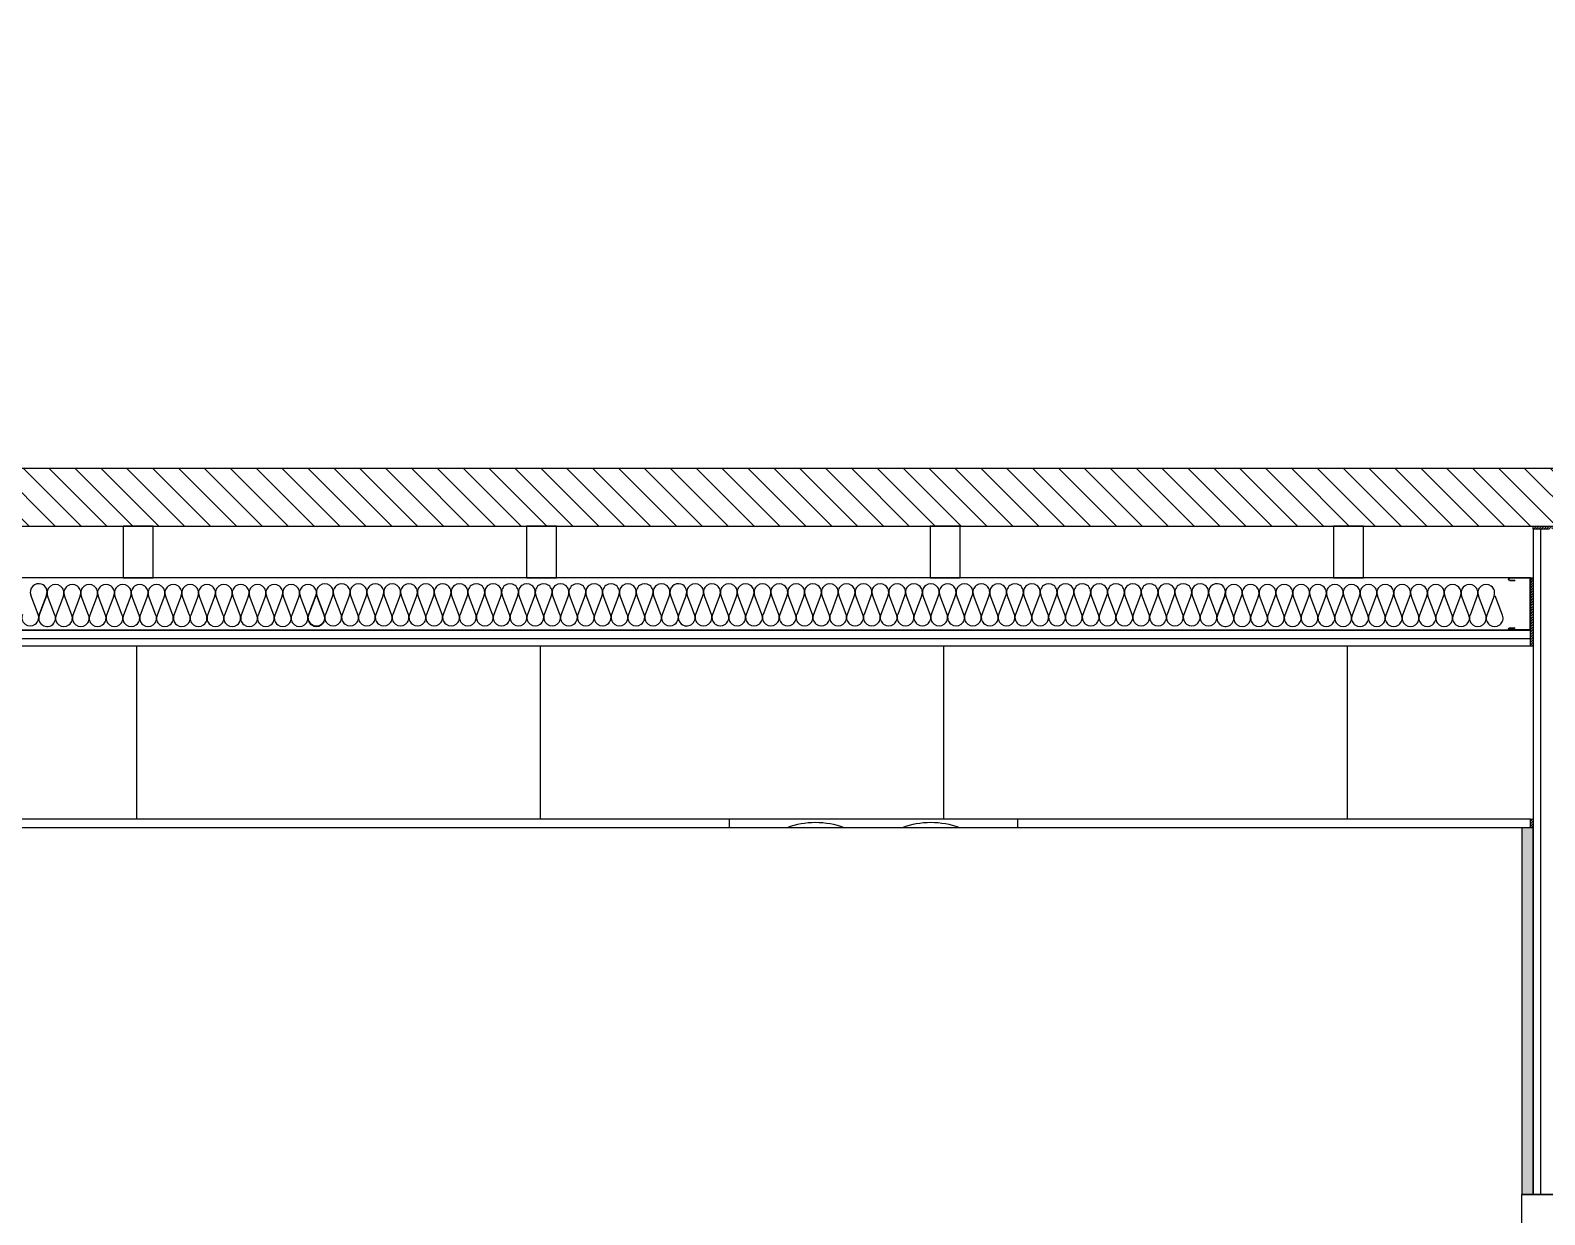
# Model space of a CAD drawing. Header units: millimetres. Extents: x 10 to 76.1, y 10 to 63.5.
# Drawn here: x 40.264 to 42.891, y 12.065 to 14.12 of the extents above; entities that cross this region are included whole.
import ezdxf

# ---------------------------------------------------------------- set-up
doc = ezdxf.new("R2010")
doc.units = ezdxf.units.MM
doc.linetypes.add('LÍNEAS_OCULTAS', pattern=[9.525, 6.35, -3.175])
for name, color, linetype in [('durlok', 3, 'Continuous'), ('lana de vidrio', 2, 'Continuous'), ('PERFILES', 2, 'Continuous'), ('Relleno', 9, 'Continuous'), ('relleno2d', 9, 'Continuous')]:
    doc.layers.add(name, color=color, linetype=linetype)

# ---------------------------------------------------------------- blocks, each defined once
blk = doc.blocks.new('LP1-1')
at = {"layer": 'PERFILES'}
for p, q in [((-0.0964, 0.0391), (-0.0964, -0.0431)), ((0.1114, 0.0388), (0.1114, -0.0431)), ((0.0596, -0.0414), (0.0601, -0.0414)), ((0.0596, -0.0431), (0.0601, -0.0431))]:
    blk.add_line(p, q, dxfattribs=at)
at = {"layer": 'PERFILES', "color": 2}
for p, q in [((-0.0949, -0.0414), (-0.0949, 0.0386)), ((-0.0879, 0.0386), (-0.0879, 0.0185)), ((-0.0879, 0.0185), (-0.0865, 0.0185)), ((-0.0865, 0.0383), (-0.0865, 0.0185)), ((0.1015, 0.0396), (0.1015, 0.0184)), ((0.1015, 0.0184), (0.1032, 0.0184)), ((0.1032, 0.0392), (0.1032, 0.0184)), ((0.1096, -0.0414), (0.1096, 0.0392)), ((-0.0964, -0.0431), (-0.063, -0.0431)), ((-0.0949, -0.0414), (-0.063, -0.0414)), ((-0.063, -0.0414), (0.0596, -0.0414)), ((-0.063, -0.0431), (0.0596, -0.0431)), ((0.0601, -0.0414), (0.1096, -0.0414)), ((0.0601, -0.0431), (0.1114, -0.0431))]:
    blk.add_line(p, q, dxfattribs=at)
for centre, radius, start, end in [((-0.0914, 0.0387), 0.00497, 355.45799, 174.57688), ((-0.0914, 0.0385), 0.00349, 0.9781, 180.22008), ((0.1065, 0.0392), 0.00497, 355.45799, 174.57688), ((0.1064, 0.039), 0.00319, 3.69817, 175.10965)]:
    blk.add_arc(centre, radius, start, end, dxfattribs=at)

msp = doc.modelspace()

# ---------------------------------------------------------------- hatches: boundary and pattern name
at = {"extrusion": (-1.22465e-16, 0, -1)}
h = msp.add_hatch(dxfattribs=at)
h.set_pattern_fill('ANSI31', color=256, scale=0.001, angle=90)
h.set_pattern_definition([(135, (-55.8113595, -10.6114086), (-0.00224506403, -0.00224506403), [])])
edge = h.paths.add_edge_path()
edge.add_line((-43.1439, 13.26), (-42.8714, 13.26))
edge.add_line((-43.1439, 13.26), (-43.1439, 13.255))
edge.add_line((-43.1439, 13.255), (-42.8714, 13.255))
edge.add_line((-42.8714, 13.26), (-42.8714, 13.255))
h = msp.add_hatch(dxfattribs=at)
h.set_pattern_fill('ANSI31', color=256, scale=0.001, angle=90)
h.set_pattern_definition([(135, (-53.3706277, -10.7514085), (-0.00224506403, -0.00224506403), [])])
h.paths.add_polyline_path([(-42.8714, 13.0516), (-42.8664, 13.0516), (-42.8664, 13.17), (-42.8714, 13.17)])
h = msp.add_hatch(dxfattribs=at)
h.set_pattern_fill('ANSI31', color=256, scale=0.001, angle=90)
h.set_pattern_definition([(135, (-53.3706308, -11.1648246), (-0.00224506403, -0.00224506403), [])])
h.paths.add_polyline_path([(-42.8714, 12.7366), (-42.8664, 12.7366), (-42.8664, 12.7516), (-42.8714, 12.7516)])
at = {"layer": 'Relleno'}
h = msp.add_hatch(dxfattribs=at)
h.set_pattern_fill('DOTS', color=256, scale=0.005, angle=90)
h.paths.add_polyline_path([(12.6675, 10.155), (12.6475, 10.155), (12.6475, 12.715), (12.6675, 12.715)])
h.paths.add_polyline_path([(12.96, 10.155), (12.94, 10.155), (12.94, 12.715), (12.96, 12.715)])
h.paths.add_polyline_path([(19.1807, 10.155), (19.1607, 10.155), (19.1607, 12.715), (19.1807, 12.715)])
h.paths.add_polyline_path([(36.6306, 10.155), (36.6506, 10.155), (36.6506, 12.7366), (36.6306, 12.7366)])
h.paths.add_polyline_path([(42.8514, 10.155), (42.8714, 10.155), (42.8714, 11.1), (42.8514, 11.1)])
h.paths.add_polyline_path([(43.1439, 10.155), (43.1639, 10.155), (43.1639, 11.1), (43.1439, 11.1)])
h.paths.add_polyline_path([(43.1439, 12.1), (43.1639, 12.1), (43.1639, 12.7366), (43.1439, 12.7366)])
h.paths.add_polyline_path([(42.8514, 12.1), (42.8714, 12.1), (42.8714, 12.7366), (42.8514, 12.7366)])
h.paths.add_polyline_path([(45.2921, 10.155), (45.3121, 10.155), (45.3121, 12.7366), (45.2921, 12.7366)])
h.paths.add_polyline_path([(36.8806, 25.5073), (36.9006, 25.5073), (36.9006, 22.9473), (36.8806, 22.9473)])
h.paths.add_polyline_path([(44.119, 23.9523), (44.139, 23.9523), (44.139, 22.9473), (44.119, 22.9473)])
h.paths.add_polyline_path([(44.1192, 24.8923), (44.1392, 24.8923), (44.1392, 25.1489), (44.1192, 25.1489)])
h.paths.add_polyline_path([(12.6675, 23.9214), (12.6475, 23.9214), (12.6475, 24.8664), (12.6675, 24.8664)])
h.paths.add_polyline_path([(12.6475, 25.8664), (12.6675, 25.8664), (12.6675, 26.4814), (12.6475, 26.4814)])
at = {"layer": 'relleno2d', "linetype": 'Continuous'}
h = msp.add_hatch(dxfattribs=at)
h.set_pattern_fill('ANSI31', color=8, scale=0.01, angle=90, style=0)
h.paths.add_polyline_path([(45.8114, 13.26), (45.8114, 13.36), (36.1314, 13.36), (36.1314, 13.26)])

# ---------------------------------------------------------------- linework, layer by layer
at = {"linetype": 'Continuous', "extrusion": (0, 1, 0)}
for p, q in [((45.8114, 13.36), (36.1314, 13.36)), ((36.3364, 13.26), (45.6064, 13.26)), ((42.8714, 13.255), (42.8989, 13.255))]:
    msp.add_line(p, q, dxfattribs=at)
at = {"extrusion": (-1.22465e-16, 0, -1)}
for p, q in [((42.8714, 13.255), (42.8714, 13.26)), ((40.4485, 13.0516), (40.4485, 12.7516)), ((41.1485, 13.0516), (41.1485, 12.7516)), ((41.8485, 13.0516), (41.8485, 12.7516)), ((42.5485, 13.0516), (42.5485, 12.7516)), ((42.8664, 12.7516), (36.6306, 12.7516)), ((42.8664, 12.7366), (36.6306, 12.7366)), ((42.8714, 12.68), (42.8714, 12.73))]:
    msp.add_line(p, q, dxfattribs=at)
at = {"color": 3, "linetype": 'LÍNEAS_OCULTAS', "extrusion": (0, 1, 0)}
for p, q in [((41.4764, 12.7516), (41.4764, 12.7366)), ((41.9764, 12.7516), (41.9764, 12.7366))]:
    msp.add_line(p, q, dxfattribs=at)
at = {"color": 3, "extrusion": (-1.22465e-16, 0, -1)}
for points in [[(-40.477, 13.26), (-40.425, 13.26), (-40.425, 13.17), (-40.477, 13.17)], [(-41.177, 13.26), (-41.125, 13.26), (-41.125, 13.17), (-41.177, 13.17)], [(-41.877, 13.26), (-41.825, 13.26), (-41.825, 13.17), (-41.877, 13.17)], [(-42.577, 13.26), (-42.525, 13.26), (-42.525, 13.17), (-42.577, 13.17)]]:
    msp.add_lwpolyline(points, close=True, dxfattribs=at)
at = {"extrusion": (-1.22465e-16, 0, -1)}
for points in [[(-42.8714, 13.0516), (-42.8664, 13.0516), (-42.8664, 13.17), (-42.8714, 13.17)], [(-42.8714, 12.7366), (-42.8664, 12.7366), (-42.8664, 12.7516), (-42.8714, 12.7516)]]:
    msp.add_lwpolyline(points, close=True, dxfattribs=at)
at = {"color": 1, "extrusion": (-1.22465e-16, 0, -1)}
msp.add_lwpolyline([(-42.8514, 12.1), (-42.8714, 12.1), (-42.8714, 12.7366), (-42.8514, 12.7366)], close=True, dxfattribs=at)
at = {"color": 3, "linetype": 'LÍNEAS_OCULTAS'}
for centre in [(41.6264, 12.5982), (41.8264, 12.5982)]:
    msp.add_arc(centre, 0.1472, 70.1363, 109.8637, dxfattribs=at)
at = {"layer": 'durlok', "extrusion": (-1.22465e-16, 0, -1)}
for p, q in [((42.8714, 13.255), (42.8714, 12.1)), ((42.8839, 13.255), (42.8839, 12.1)), ((42.8664, 13.17), (36.6356, 13.17)), ((42.8664, 13.0791), (36.6356, 13.0791)), ((42.8664, 13.0641), (36.6356, 13.0641))]:
    msp.add_line(p, q, dxfattribs=at)
at = {"layer": 'durlok', "extrusion": (-1, -1.83697e-16, 1.22465e-16)}
for p, q in [((36.6356, 13.0791), (42.8664, 13.0791)), ((42.8664, 13.0516), (36.6356, 13.0516))]:
    msp.add_line(p, q, dxfattribs=at)
at = {"layer": 'durlok', "extrusion": (0, 1, 0)}
for p, q in [((42.8514, 12.1), (43.1164, 12.1)), ((42.8514, 12.03), (42.8514, 12.1)), ((43.1164, 12.1), (42.8514, 12.1))]:
    msp.add_line(p, q, dxfattribs=at)
at = {"layer": 'lana de vidrio', "color": 2}
for p, q in [((40.2777, 13.1068), (40.265, 13.1402)), ((40.2922, 13.1389), (40.2836, 13.1163)), ((40.2923, 13.1402), (40.2837, 13.1176)), ((40.3068, 13.1055), (40.2941, 13.1389)), ((40.3214, 13.1389), (40.3087, 13.1055)), ((40.336, 13.1055), (40.3233, 13.1389)), ((40.3506, 13.1389), (40.3379, 13.1055)), ((40.3652, 13.1055), (40.3525, 13.1389)), ((40.3798, 13.1389), (40.3671, 13.1055)), ((40.3944, 13.1055), (40.3817, 13.1389)), ((40.409, 13.1389), (40.3963, 13.1055)), ((40.4236, 13.1055), (40.4109, 13.1389)), ((40.4382, 13.1389), (40.4255, 13.1055)), ((40.4528, 13.1055), (40.4401, 13.1389)), ((40.4674, 13.1389), (40.4547, 13.1055)), ((40.482, 13.1055), (40.4694, 13.1389)), ((40.4967, 13.1389), (40.484, 13.1055)), ((40.5113, 13.1055), (40.4986, 13.1389)), ((40.5259, 13.1389), (40.5132, 13.1055)), ((40.5405, 13.1055), (40.5278, 13.1389)), ((40.5551, 13.1389), (40.5424, 13.1055)), ((40.5697, 13.1055), (40.557, 13.1389)), ((40.5843, 13.1389), (40.5716, 13.1055)), ((40.5989, 13.1055), (40.5862, 13.1389)), ((40.6135, 13.1389), (40.6008, 13.1055)), ((40.6281, 13.1055), (40.6154, 13.1389)), ((40.6427, 13.1389), (40.63, 13.1055)), ((40.6573, 13.1055), (40.6446, 13.1389)), ((40.6719, 13.1389), (40.6592, 13.1055)), ((40.6865, 13.1055), (40.6738, 13.1389)), ((40.7011, 13.1389), (40.6884, 13.1055)), ((40.7157, 13.1055), (40.703, 13.1389)), ((40.7303, 13.1389), (40.7176, 13.1055)), ((40.7449, 13.1055), (40.7322, 13.1389)), ((40.7595, 13.14), (40.7468, 13.1065)), ((40.7595, 13.1389), (40.7468, 13.1055)), ((40.7741, 13.1065), (40.7614, 13.14)), ((40.7741, 13.1055), (40.7614, 13.1389)), ((40.7887, 13.14), (40.776, 13.1065)), ((40.8033, 13.1065), (40.7906, 13.14)), ((40.8179, 13.14), (40.8052, 13.1065)), ((40.8325, 13.1065), (40.8198, 13.14)), ((40.8471, 13.14), (40.8344, 13.1065)), ((40.8617, 13.1065), (40.849, 13.14)), ((40.8763, 13.14), (40.8636, 13.1065)), ((40.8909, 13.1065), (40.8782, 13.14)), ((40.9055, 13.14), (40.8928, 13.1065)), ((40.9201, 13.1065), (40.9074, 13.14)), ((40.9347, 13.14), (40.922, 13.1065)), ((40.9493, 13.1065), (40.9366, 13.14)), ((40.9639, 13.14), (40.9512, 13.1065)), ((40.9785, 13.1065), (40.9658, 13.14)), ((40.9931, 13.14), (40.9804, 13.1065)), ((41.0077, 13.1068), (40.995, 13.1402)), ((41.0077, 13.1065), (40.995, 13.14)), ((41.0223, 13.1402), (41.0096, 13.1068)), ((41.0223, 13.14), (41.0096, 13.1065)), ((41.0369, 13.1068), (41.0242, 13.1402)), ((41.0515, 13.1402), (41.0388, 13.1068)), ((41.0661, 13.1068), (41.0534, 13.1402)), ((41.0807, 13.1402), (41.068, 13.1068)), ((41.0953, 13.1068), (41.0826, 13.1402)), ((41.1099, 13.1402), (41.0972, 13.1068)), ((41.1245, 13.1068), (41.1118, 13.1402)), ((41.1391, 13.1402), (41.1264, 13.1068)), ((41.1537, 13.1068), (41.141, 13.1402)), ((41.1683, 13.1402), (41.1556, 13.1068)), ((41.1829, 13.1068), (41.1702, 13.1402)), ((41.1975, 13.1402), (41.1848, 13.1068)), ((41.2121, 13.1068), (41.1994, 13.1402)), ((41.2267, 13.1402), (41.214, 13.1068)), ((41.2413, 13.1068), (41.2286, 13.1402)), ((41.2559, 13.1402), (41.2432, 13.1068)), ((41.2705, 13.1068), (41.2578, 13.1402)), ((41.2851, 13.1402), (41.2724, 13.1068)), ((41.2997, 13.1068), (41.287, 13.1402)), ((41.3143, 13.1402), (41.3016, 13.1068)), ((41.3289, 13.1068), (41.3162, 13.1402)), ((41.3435, 13.1402), (41.3308, 13.1068)), ((41.3581, 13.1068), (41.3454, 13.1402)), ((41.3727, 13.1402), (41.36, 13.1068)), ((41.3873, 13.1068), (41.3746, 13.1402)), ((41.4018, 13.14), (41.3932, 13.1173)), ((41.4019, 13.1402), (41.3933, 13.1176)), ((41.4164, 13.1065), (41.4037, 13.14)), ((41.431, 13.14), (41.4183, 13.1065)), ((41.4457, 13.1065), (41.433, 13.14)), ((41.4603, 13.14), (41.4476, 13.1065)), ((41.4749, 13.1065), (41.4622, 13.14)), ((41.4895, 13.14), (41.4768, 13.1065)), ((41.5041, 13.1065), (41.4914, 13.14)), ((41.5187, 13.14), (41.506, 13.1065)), ((41.5333, 13.1065), (41.5206, 13.14)), ((41.5479, 13.14), (41.5352, 13.1065)), ((41.5625, 13.1065), (41.5498, 13.14)), ((41.5771, 13.14), (41.5644, 13.1065)), ((41.5917, 13.1065), (41.579, 13.14)), ((41.6063, 13.14), (41.5936, 13.1065)), ((41.6209, 13.1065), (41.6082, 13.14)), ((41.6355, 13.14), (41.6228, 13.1065)), ((41.6501, 13.1065), (41.6374, 13.14)), ((41.6647, 13.14), (41.652, 13.1065)), ((41.6793, 13.1065), (41.6666, 13.14)), ((41.6939, 13.14), (41.6812, 13.1065)), ((41.7085, 13.1065), (41.6958, 13.14)), ((41.7231, 13.14), (41.7104, 13.1065)), ((41.7377, 13.1065), (41.725, 13.14)), ((41.7523, 13.14), (41.7396, 13.1065)), ((41.7669, 13.1065), (41.7542, 13.14)), ((41.7815, 13.14), (41.7688, 13.1065)), ((41.7961, 13.1065), (41.7834, 13.14)), ((41.8107, 13.14), (41.798, 13.1065)), ((41.8253, 13.1065), (41.8126, 13.14)), ((41.8399, 13.14), (41.8272, 13.1065)), ((41.8545, 13.1065), (41.8418, 13.14)), ((41.8691, 13.14), (41.8564, 13.1065)), ((41.8837, 13.1065), (41.871, 13.14)), ((41.8983, 13.14), (41.8856, 13.1065)), ((41.9129, 13.1065), (41.9002, 13.14)), ((41.9275, 13.14), (41.9148, 13.1065)), ((41.9421, 13.1068), (41.9294, 13.1402)), ((41.9421, 13.1065), (41.9294, 13.14)), ((41.9567, 13.1402), (41.944, 13.1068)), ((41.9567, 13.14), (41.944, 13.1065)), ((41.9713, 13.1068), (41.9586, 13.1402)), ((41.9859, 13.1402), (41.9732, 13.1068)), ((42.0005, 13.1068), (41.9878, 13.1402)), ((42.0151, 13.1402), (42.0024, 13.1068)), ((42.0297, 13.1068), (42.017, 13.1402)), ((42.0443, 13.1402), (42.0316, 13.1068)), ((42.0589, 13.1068), (42.0462, 13.1402)), ((42.0735, 13.1402), (42.0608, 13.1068)), ((42.0881, 13.1068), (42.0754, 13.1402)), ((42.1027, 13.1402), (42.09, 13.1068)), ((42.1173, 13.1068), (42.1046, 13.1402)), ((42.1319, 13.1402), (42.1192, 13.1068)), ((42.1465, 13.1068), (42.1338, 13.1402)), ((42.1611, 13.1402), (42.1484, 13.1068)), ((42.1757, 13.1068), (42.163, 13.1402)), ((42.1903, 13.1402), (42.1776, 13.1068)), ((42.2049, 13.1068), (42.1922, 13.1402)), ((42.2195, 13.1402), (42.2068, 13.1068)), ((42.2341, 13.1068), (42.2214, 13.1402)), ((42.2487, 13.1402), (42.2361, 13.1068)), ((42.2634, 13.1068), (42.2507, 13.1402)), ((42.278, 13.1402), (42.2653, 13.1068)), ((42.2926, 13.1068), (42.2799, 13.1402)), ((42.3072, 13.1402), (42.2945, 13.1068)), ((42.3218, 13.1068), (42.3091, 13.1402)), ((42.3363, 13.1389), (42.3277, 13.1163)), ((42.3364, 13.1402), (42.3278, 13.1176)), ((42.3509, 13.1055), (42.3382, 13.1389)), ((42.3655, 13.1389), (42.3528, 13.1055)), ((42.3801, 13.1055), (42.3674, 13.1389)), ((42.3947, 13.1389), (42.382, 13.1055)), ((42.4093, 13.1055), (42.3966, 13.1389)), ((42.4239, 13.1389), (42.4112, 13.1055)), ((42.4385, 13.1055), (42.4258, 13.1389)), ((42.4531, 13.1389), (42.4404, 13.1055)), ((42.4677, 13.1055), (42.455, 13.1389)), ((42.4823, 13.1389), (42.4696, 13.1055)), ((42.4969, 13.1055), (42.4842, 13.1389)), ((42.5115, 13.1389), (42.4988, 13.1055)), ((42.5261, 13.1055), (42.5134, 13.1389)), ((42.5407, 13.1389), (42.528, 13.1055)), ((42.5553, 13.1055), (42.5426, 13.1389)), ((42.5699, 13.1389), (42.5572, 13.1055)), ((42.5845, 13.1055), (42.5718, 13.1389)), ((42.5991, 13.1389), (42.5864, 13.1055)), ((42.6137, 13.1055), (42.601, 13.1389)), ((42.6283, 13.1389), (42.6156, 13.1055)), ((42.6429, 13.1055), (42.6302, 13.1389)), ((42.6575, 13.1389), (42.6448, 13.1055)), ((42.6721, 13.1055), (42.6594, 13.1389)), ((42.6867, 13.1389), (42.674, 13.1055)), ((42.7013, 13.1055), (42.6886, 13.1389)), ((42.7159, 13.1389), (42.7032, 13.1055)), ((42.7305, 13.1055), (42.7178, 13.1389)), ((42.7452, 13.1389), (42.7325, 13.1055)), ((42.7598, 13.1055), (42.7471, 13.1389)), ((42.7744, 13.1389), (42.7617, 13.1055)), ((42.789, 13.1055), (42.7763, 13.1389)), ((42.8036, 13.1389), (42.7909, 13.1055)), ((42.8182, 13.1055), (42.8055, 13.1389)), ((40.2836, 13.1163), (40.2795, 13.1055)), ((40.2837, 13.1176), (40.2796, 13.1068)), ((41.3933, 13.1176), (41.3892, 13.1068)), ((41.3932, 13.1173), (41.3892, 13.1066)), ((42.3277, 13.1163), (42.3236, 13.1055)), ((42.3278, 13.1176), (42.3237, 13.1068))]:
    msp.add_line(p, q, dxfattribs=at)
for centre, start, end in [((40.2786, 13.1454), 69.7858, 200.7966), ((40.2786, 13.1454), 339.2034, 69.7661), ((40.3078, 13.1441), 339.2034, 200.7966), ((40.337, 13.1441), 339.2034, 200.7966), ((40.3662, 13.1441), 339.2034, 200.7966), ((40.3954, 13.1441), 339.2034, 200.7966), ((40.4246, 13.1441), 339.2034, 200.7966), ((40.4538, 13.1441), 339.2034, 200.7966), ((40.483, 13.1441), 339.2034, 200.7966), ((40.5122, 13.1441), 339.2034, 200.7966), ((40.5414, 13.1441), 339.2034, 200.7966), ((40.5706, 13.1441), 339.2034, 200.7966), ((40.5998, 13.1441), 339.2034, 200.7966), ((40.629, 13.1441), 339.2034, 200.7966), ((40.6582, 13.1441), 339.2034, 200.7966), ((40.6874, 13.1441), 339.2034, 200.7966), ((40.7166, 13.1441), 339.2034, 200.7966), ((40.7458, 13.1441), 339.2034, 200.7966), ((40.775, 13.1452), 339.2034, 200.7966), ((40.8042, 13.1452), 339.2034, 200.7966), ((40.8334, 13.1452), 339.2034, 200.7966), ((40.8626, 13.1452), 339.2034, 200.7966), ((40.8918, 13.1452), 339.2034, 200.7966), ((40.921, 13.1452), 339.2034, 200.7966), ((40.9502, 13.1452), 339.2034, 200.7966), ((40.9794, 13.1452), 339.2034, 200.7966), ((41.0086, 13.1454), 339.2034, 200.7966), ((41.0086, 13.1452), 339.2034, 200.7966), ((41.0378, 13.1454), 339.2034, 200.7966), ((41.0671, 13.1454), 339.2034, 200.7966), ((41.0963, 13.1454), 339.2034, 200.7966), ((41.1255, 13.1454), 339.2034, 200.7966), ((41.1547, 13.1454), 339.2034, 200.7966), ((41.1839, 13.1454), 339.2034, 200.7966), ((41.2131, 13.1454), 339.2034, 200.7966), ((41.2423, 13.1454), 339.2034, 200.7966), ((41.2715, 13.1454), 339.2034, 200.7966), ((41.3007, 13.1454), 339.2034, 200.7966), ((41.3299, 13.1454), 339.2034, 200.7966), ((41.3591, 13.1454), 339.2034, 200.7966), ((41.3883, 13.1454), 69.7858, 200.7966), ((41.3883, 13.1454), 339.2034, 69.7661), ((41.4174, 13.1452), 339.2034, 200.7966), ((41.4466, 13.1452), 339.2034, 200.7966), ((41.4758, 13.1452), 339.2034, 200.7966), ((41.505, 13.1452), 339.2034, 200.7966), ((41.5342, 13.1452), 339.2034, 200.7966), ((41.5634, 13.1452), 339.2034, 200.7966), ((41.5926, 13.1452), 339.2034, 200.7966), ((41.6218, 13.1452), 339.2034, 200.7966), ((41.651, 13.1452), 339.2034, 200.7966), ((41.6802, 13.1452), 339.2034, 200.7966), ((41.7094, 13.1452), 339.2034, 200.7966), ((41.7386, 13.1452), 339.2034, 200.7966), ((41.7678, 13.1452), 339.2034, 200.7966), ((41.797, 13.1452), 339.2034, 200.7966), ((41.8262, 13.1452), 339.2034, 200.7966), ((41.8555, 13.1452), 339.2034, 200.7966), ((41.8847, 13.1452), 339.2034, 200.7966), ((41.9139, 13.1452), 339.2034, 200.7966), ((41.9431, 13.1454), 339.2034, 200.7966), ((41.9431, 13.1452), 339.2034, 200.7966), ((41.9723, 13.1454), 339.2034, 200.7966), ((42.0015, 13.1454), 339.2034, 200.7966), ((42.0307, 13.1454), 339.2034, 200.7966), ((42.0599, 13.1454), 339.2034, 200.7966), ((42.0891, 13.1454), 339.2034, 200.7966), ((42.1183, 13.1454), 339.2034, 200.7966), ((42.1475, 13.1454), 339.2034, 200.7966), ((42.1767, 13.1454), 339.2034, 200.7966), ((42.2059, 13.1454), 339.2034, 200.7966), ((42.2351, 13.1454), 339.2034, 200.7966), ((42.2643, 13.1454), 339.2034, 200.7966), ((42.2935, 13.1454), 339.2034, 200.7966), ((42.3227, 13.1454), 69.7858, 200.7966), ((42.3227, 13.1454), 339.2034, 69.7661), ((42.3519, 13.1441), 339.2034, 200.7966), ((42.3811, 13.1441), 339.2034, 200.7966), ((42.4103, 13.1441), 339.2034, 200.7966), ((42.4395, 13.1441), 339.2034, 200.7966), ((42.4687, 13.1441), 339.2034, 200.7966), ((42.4979, 13.1441), 339.2034, 200.7966), ((42.5271, 13.1441), 339.2034, 200.7966), ((42.5563, 13.1441), 339.2034, 200.7966), ((42.5855, 13.1441), 339.2034, 200.7966), ((42.6147, 13.1441), 339.2034, 200.7966), ((42.6439, 13.1441), 339.2034, 200.7966), ((42.6731, 13.1441), 339.2034, 200.7966), ((42.7023, 13.1441), 339.2034, 200.7966), ((42.7315, 13.1441), 339.2034, 200.7966), ((42.7607, 13.1441), 339.2034, 200.7966), ((42.7899, 13.1441), 339.2034, 200.7966), ((40.264, 13.1016), 159.2034, 20.7966), ((40.2932, 13.1003), 159.2034, 229.1205), ((40.2932, 13.1003), 229.145, 20.7966), ((40.3224, 13.1003), 159.2034, 20.7966), ((40.3516, 13.1003), 159.2034, 20.7966), ((40.3808, 13.1003), 159.2034, 20.7966), ((40.41, 13.1003), 159.2034, 20.7966), ((40.4392, 13.1003), 159.2034, 20.7966), ((40.4684, 13.1003), 159.2034, 20.7966), ((40.4976, 13.1003), 159.2034, 20.7966), ((40.5268, 13.1003), 159.2034, 20.7966), ((40.556, 13.1003), 159.2034, 20.7966), ((40.5852, 13.1003), 159.2034, 20.7966), ((40.6144, 13.1003), 159.2034, 20.7966), ((40.6436, 13.1003), 159.2034, 20.7966), ((40.6728, 13.1003), 159.2034, 20.7966), ((40.702, 13.1003), 159.2034, 20.7966), ((40.7312, 13.1003), 159.2034, 20.7966), ((40.7604, 13.1014), 159.2034, 20.7966), ((40.7604, 13.1003), 159.2034, 20.7966), ((40.7896, 13.1014), 159.2034, 20.7966), ((40.8188, 13.1014), 159.2034, 20.7966), ((40.848, 13.1014), 159.2034, 20.7966), ((40.8772, 13.1014), 159.2034, 20.7966), ((40.9064, 13.1014), 159.2034, 20.7966), ((40.9356, 13.1014), 159.2034, 20.7966), ((40.9648, 13.1014), 159.2034, 20.7966), ((40.994, 13.1014), 159.2034, 20.7966), ((41.0232, 13.1016), 159.2034, 20.7966), ((41.0525, 13.1016), 159.2034, 20.7966), ((41.0817, 13.1016), 159.2034, 20.7966), ((41.1109, 13.1016), 159.2034, 20.7966), ((41.1401, 13.1016), 159.2034, 20.7966), ((41.1693, 13.1016), 159.2034, 20.7966), ((41.1985, 13.1016), 159.2034, 20.7966), ((41.2277, 13.1016), 159.2034, 20.7966), ((41.2569, 13.1016), 159.2034, 20.7966), ((41.2861, 13.1016), 159.2034, 20.7966), ((41.3153, 13.1016), 159.2034, 20.7966), ((41.3445, 13.1016), 159.2034, 20.7966), ((41.3737, 13.1016), 159.2034, 20.7966), ((41.4028, 13.1014), 159.2034, 229.1205), ((41.4028, 13.1014), 229.145, 20.7966), ((41.432, 13.1014), 159.2034, 20.7966), ((41.4612, 13.1014), 159.2034, 20.7966), ((41.4904, 13.1014), 159.2034, 20.7966), ((41.5196, 13.1014), 159.2034, 20.7966), ((41.5488, 13.1014), 159.2034, 20.7966), ((41.578, 13.1014), 159.2034, 20.7966), ((41.6072, 13.1014), 159.2034, 20.7966), ((41.6364, 13.1014), 159.2034, 20.7966), ((41.6656, 13.1014), 159.2034, 20.7966), ((41.6948, 13.1014), 159.2034, 20.7966), ((41.724, 13.1014), 159.2034, 20.7966), ((41.7532, 13.1014), 159.2034, 20.7966), ((41.7824, 13.1014), 159.2034, 20.7966), ((41.8116, 13.1014), 159.2034, 20.7966), ((41.8409, 13.1014), 159.2034, 20.7966), ((41.8701, 13.1014), 159.2034, 20.7966), ((41.8993, 13.1014), 159.2034, 20.7966), ((41.9285, 13.1014), 159.2034, 20.7966), ((41.9577, 13.1016), 159.2034, 20.7966), ((41.9869, 13.1016), 159.2034, 20.7966), ((42.0161, 13.1016), 159.2034, 20.7966), ((42.0453, 13.1016), 159.2034, 20.7966), ((42.0745, 13.1016), 159.2034, 20.7966), ((42.1037, 13.1016), 159.2034, 20.7966), ((42.1329, 13.1016), 159.2034, 20.7966), ((42.1621, 13.1016), 159.2034, 20.7966), ((42.1913, 13.1016), 159.2034, 20.7966), ((42.2205, 13.1016), 159.2034, 20.7966), ((42.2497, 13.1016), 159.2034, 20.7966), ((42.2789, 13.1016), 159.2034, 20.7966), ((42.3081, 13.1016), 159.2034, 20.7966), ((42.3373, 13.1003), 159.2034, 229.1205), ((42.3373, 13.1003), 229.145, 20.7966), ((42.3665, 13.1003), 159.2034, 20.7966), ((42.3957, 13.1003), 159.2034, 20.7966), ((42.4249, 13.1003), 159.2034, 20.7966), ((42.4541, 13.1003), 159.2034, 20.7966), ((42.4833, 13.1003), 159.2034, 20.7966), ((42.5125, 13.1003), 159.2034, 20.7966), ((42.5417, 13.1003), 159.2034, 20.7966), ((42.5709, 13.1003), 159.2034, 20.7966), ((42.6001, 13.1003), 159.2034, 20.7966), ((42.6293, 13.1003), 159.2034, 20.7966), ((42.6585, 13.1003), 159.2034, 20.7966), ((42.6877, 13.1003), 159.2034, 20.7966), ((42.7169, 13.1003), 159.2034, 20.7966), ((42.7461, 13.1003), 159.2034, 20.7966), ((42.7753, 13.1003), 159.2034, 20.7966), ((42.8045, 13.1003), 159.2034, 20.7966)]:
    msp.add_arc(centre, 0.0146, start, end, dxfattribs=at)

# ---------------------------------------------------------------- block references
at = {"extrusion": (-1.22465e-16, 0, -1), "xscale": 0.4373098624145429, "yscale": 0.4373098624145429, "zscale": 0.4373098624145429, "rotation": 270}
msp.add_blockref('LP1-1', (-42.8476, 13.1279), dxfattribs=at)

doc.saveas('drawing.dxf')
